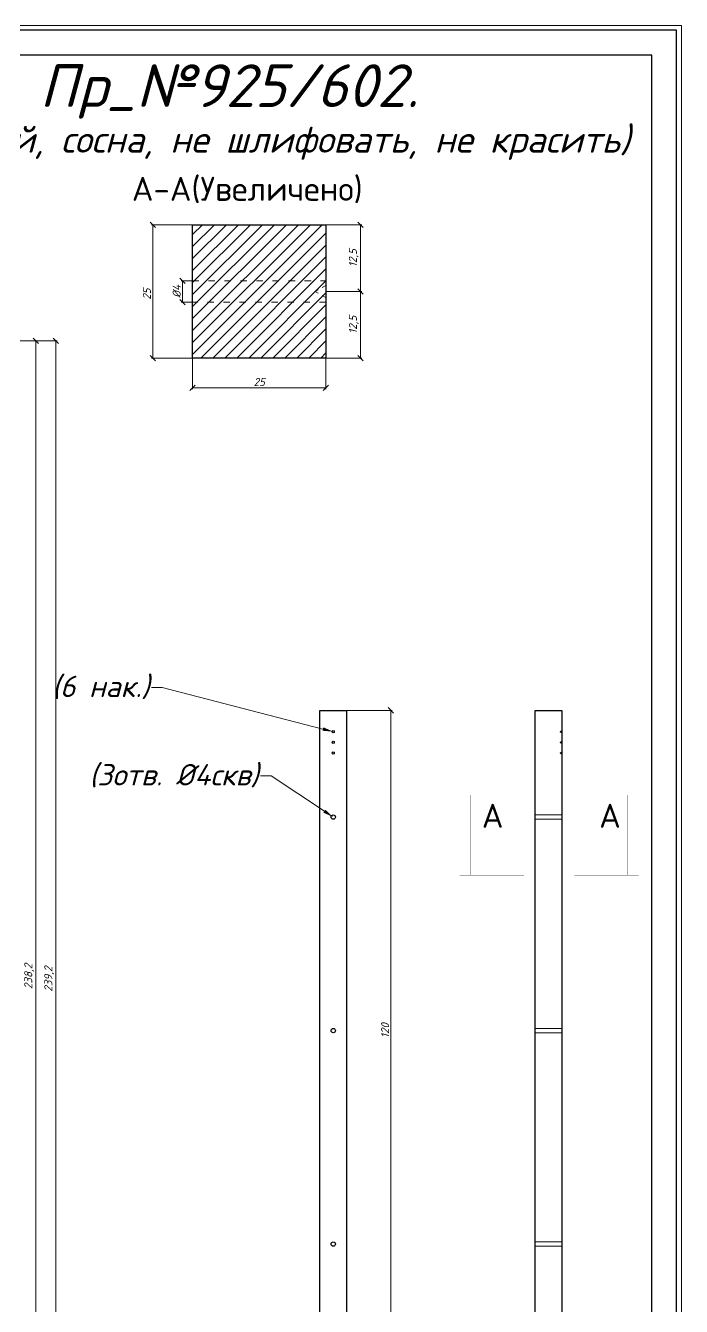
# Model space of a CAD drawing. Header units: millimetres. Extents: x 10841 to 11149, y -1678 to -1250.
# Drawn here: x 11026.1 to 11148.9, y -1490.2 to -1250.2 of the extents above; entities that cross this region are included whole.
import ezdxf
from ezdxf import colors
from ezdxf.entities.mleader import LeaderData, LeaderLine
from ezdxf.math import Vec2, Vec3

# ---------------------------------------------------------------- set-up
doc = ezdxf.new("R2010")
doc.units = ezdxf.units.MM
doc.linetypes.add('ACAD_ISO02W100', pattern=[15, 12, -3])
doc.linetypes.add('ACAD_ISO03W100', pattern=[30, 12, -18])
doc.layers.get('0').update_dxf_attribs({"lineweight": 13})
for name, color, linetype, lineweight in [('МДФ', 252, 'Continuous', 30), ('служебный слой ЛИНИИ ПУНКТИРНЫЕ', 7, 'ACAD_ISO02W100', 13), ('служебный слой НАДПИСИ', 7, 'Continuous', 13), ('служебный слой РАЗМЕРЫ', 7, 'Continuous', 9), ('служебный слой ШТАМП', 7, 'Continuous', 30), ('служебный слой ШТРИХОВКА', 7, 'Continuous', 5)]:
    doc.layers.add(name, color=color, linetype=linetype, lineweight=lineweight)
doc.styles.add('ЕСКД', font='isocpeur.ttf', dxfattribs={"oblique": 15})
doc.styles.add('ЕСКД профили текст', font='isocpeur.ttf')
doc.dimstyles.new('ЕСКД', dxfattribs={"dimtxt": 3.5, "dimasz": 2.5, "dimexe": 0.25, "dimexo": 0, "dimgap": 0.35, "dimtad": 1, "dimdec": 1, "dimzin": 9, "dimtxsty": 'ЕСКД', "dimblk": 'OBLIQUE', "dimcen": 0, "dimclrd": 256, "dimclre": 256, "dimclrt": 256, "dimadec": 1, "dimazin": 0, "dimtfac": 1, "dimtdec": 1, "dimtmove": 0, "dimatfit": 3, "dimldrblk": 'DOTSMALL', "dimfxl": 1, "dimlwd": -1, "dimlwe": -1, "dimarcsym": 0})

# ---------------------------------------------------------------- blocks, each defined once
blk = doc.blocks.new('_OBLIQUE')
at = {"color": 0, "linetype": 'ByBlock'}
blk.add_line((-0.5, -0.5), (0.5, 0.5), dxfattribs=at)
blk = doc.blocks.new('*D45')
at = {"layer": 'Defpoints', "color": 0, "transparency": 16777216}
for p in [(10942.05, -1309.23), (10940.8, -1548.43), (11031.78, -1548.43)]:
    blk.add_point(p, dxfattribs=at)
at = {"layer": 'служебный слой РАЗМЕРЫ', "transparency": 16777216}
for p, q in [((10942.05, -1309.23), (11032.03, -1309.23)), ((11031.78, -1309.23), (11031.78, -1548.43)), ((10940.8, -1548.43), (11032.03, -1548.43))]:
    blk.add_line(p, q, dxfattribs=at)
for p, rotation in [((11031.78, -1309.23), 90), ((11031.78, -1548.43), 270)]:
    blk.add_blockref('_OBLIQUE', p, dxfattribs=dict(at, rotation=rotation))
at = {"layer": 'служебный слой РАЗМЕРЫ', "transparency": 16777216, "insert": (11030.53, -1428.83), "char_height": 1.5, "attachment_point": 5, "rotation": 90, "style": 'ЕСКД'}
blk.add_mtext('239,2', dxfattribs=at)
blk = doc.blocks.new('_DotSmall')
at = {"color": 0, "linetype": 'ByBlock', "lineweight": -3, "const_width": 0.5}
blk.add_lwpolyline([(-0.0625, 0, 1), (0.0625, 0, 1)], format="xyb", close=True, dxfattribs=at)
blk = doc.blocks.new('*D44')
at = {"layer": 'Defpoints', "color": 0, "transparency": 16777216}
for p in [(10942.05, -1309.23), (10940.8, -1547.43), (11028.03, -1547.43)]:
    blk.add_point(p, dxfattribs=at)
at = {"layer": 'служебный слой РАЗМЕРЫ', "transparency": 16777216}
for p, q in [((10942.05, -1309.23), (11028.28, -1309.23)), ((11028.03, -1309.23), (11028.03, -1547.43)), ((10940.8, -1547.43), (11028.28, -1547.43))]:
    blk.add_line(p, q, dxfattribs=at)
for p, rotation in [((11028.03, -1309.23), 90), ((11028.03, -1547.43), 270)]:
    blk.add_blockref('_OBLIQUE', p, dxfattribs=dict(at, rotation=rotation))
at = {"layer": 'служебный слой РАЗМЕРЫ', "transparency": 16777216, "insert": (11026.78, -1428.33), "char_height": 1.5, "attachment_point": 5, "rotation": 90, "style": 'ЕСКД'}
blk.add_mtext('238,2', dxfattribs=at)
blk = doc.blocks.new('*D9')
at = {"layer": 'Defpoints', "color": 0, "transparency": 16777216}
for p in [(11055.49, -1297.99), (11057.35, -1297.99), (11057.35, -1301.99)]:
    blk.add_point(p, dxfattribs=at)
at = {"layer": 'служебный слой РАЗМЕРЫ', "transparency": 16777216}
for p, q in [((11057.35, -1297.99), (11055.24, -1297.99)), ((11055.49, -1301.99), (11055.49, -1297.99)), ((11057.35, -1301.99), (11055.24, -1301.99))]:
    blk.add_line(p, q, dxfattribs=at)
for p, rotation in [((11055.49, -1297.99), 90), ((11055.49, -1301.99), 270)]:
    blk.add_blockref('_OBLIQUE', p, dxfattribs=dict(at, rotation=rotation))
at = {"layer": 'служебный слой РАЗМЕРЫ', "transparency": 16777216, "insert": (11054.39, -1299.99), "char_height": 1.5, "attachment_point": 5, "rotation": 90, "style": 'ЕСКД'}
blk.add_mtext('%%c4', dxfattribs=at)
blk = doc.blocks.new('*D8')
at = {"layer": 'Defpoints', "color": 0, "transparency": 16777216}
for p in [(11082.35, -1299.99), (11088.81, -1299.99), (11082.35, -1312.49)]:
    blk.add_point(p, dxfattribs=at)
at = {"layer": 'служебный слой РАЗМЕРЫ', "transparency": 16777216}
for p, q in [((11082.35, -1299.99), (11089.06, -1299.99)), ((11088.81, -1312.49), (11088.81, -1299.99)), ((11082.35, -1312.49), (11089.06, -1312.49))]:
    blk.add_line(p, q, dxfattribs=at)
for p, rotation in [((11088.81, -1299.99), 90), ((11088.81, -1312.49), 270)]:
    blk.add_blockref('_OBLIQUE', p, dxfattribs=dict(at, rotation=rotation))
at = {"layer": 'служебный слой РАЗМЕРЫ', "transparency": 16777216, "insert": (11087.56, -1306.24), "char_height": 1.5, "attachment_point": 5, "rotation": 90, "style": 'ЕСКД'}
blk.add_mtext('12,5', dxfattribs=at)
blk = doc.blocks.new('*D7')
at = {"layer": 'Defpoints', "color": 0, "transparency": 16777216}
for p in [(11082.35, -1287.49), (11082.35, -1299.99), (11088.81, -1299.99)]:
    blk.add_point(p, dxfattribs=at)
at = {"layer": 'служебный слой РАЗМЕРЫ', "transparency": 16777216}
for p, q in [((11082.35, -1287.49), (11089.06, -1287.49)), ((11088.81, -1287.49), (11088.81, -1299.99)), ((11082.35, -1299.99), (11089.06, -1299.99))]:
    blk.add_line(p, q, dxfattribs=at)
for p, rotation in [((11088.81, -1287.49), 90), ((11088.81, -1299.99), 270)]:
    blk.add_blockref('_OBLIQUE', p, dxfattribs=dict(at, rotation=rotation))
at = {"layer": 'служебный слой РАЗМЕРЫ', "transparency": 16777216, "insert": (11087.56, -1293.74), "char_height": 1.5, "attachment_point": 5, "rotation": 90, "style": 'ЕСКД'}
blk.add_mtext('12,5', dxfattribs=at)
blk = doc.blocks.new('*D6')
at = {"layer": 'Defpoints', "color": 0, "transparency": 16777216}
for p in [(11086.21, -1378.48), (11086.21, -1498.48), (11094.52, -1498.48)]:
    blk.add_point(p, dxfattribs=at)
at = {"layer": 'служебный слой РАЗМЕРЫ', "transparency": 16777216}
for p, q in [((11086.21, -1378.48), (11094.77, -1378.48)), ((11094.52, -1378.48), (11094.52, -1498.48)), ((11086.21, -1498.48), (11094.77, -1498.48))]:
    blk.add_line(p, q, dxfattribs=at)
for p, rotation in [((11094.52, -1378.48), 90), ((11094.52, -1498.48), 270)]:
    blk.add_blockref('_OBLIQUE', p, dxfattribs=dict(at, rotation=rotation))
at = {"layer": 'служебный слой РАЗМЕРЫ', "transparency": 16777216, "insert": (11093.42, -1438.48), "char_height": 1.5, "attachment_point": 5, "rotation": 90, "style": 'ЕСКД'}
blk.add_mtext('120', dxfattribs=at)
blk = doc.blocks.new('*D4')
at = {"layer": 'Defpoints', "color": 0, "transparency": 16777216}
for p in [(11057.35, -1287.49), (11049.91, -1312.49), (11057.35, -1312.49)]:
    blk.add_point(p, dxfattribs=at)
at = {"layer": 'служебный слой РАЗМЕРЫ', "transparency": 16777216}
for p, q in [((11057.35, -1287.49), (11049.66, -1287.49)), ((11049.91, -1287.49), (11049.91, -1312.49)), ((11057.35, -1312.49), (11049.66, -1312.49))]:
    blk.add_line(p, q, dxfattribs=at)
for p, rotation in [((11049.91, -1287.49), 90), ((11049.91, -1312.49), 270)]:
    blk.add_blockref('_OBLIQUE', p, dxfattribs=dict(at, rotation=rotation))
at = {"layer": 'служебный слой РАЗМЕРЫ', "transparency": 16777216, "insert": (11048.81, -1300.49), "char_height": 1.5, "attachment_point": 5, "rotation": 90, "style": 'ЕСКД'}
blk.add_mtext('25', dxfattribs=at)

msp = doc.modelspace()

# ---------------------------------------------------------------- hatches: boundary and pattern name
at = {"layer": 'служебный слой ШТРИХОВКА'}
h = msp.add_hatch(dxfattribs=at)
h.set_pattern_fill('ANSI31', color=256, scale=0.5, style=0)
h.set_pattern_definition([(45, (-3898.9788, -321.4447), (-1.12253202, 1.12253202), [])])
h.paths.add_polyline_path([(11082.35, -1287.49), (11057.35, -1287.49), (11057.35, -1297.49), (11082.35, -1297.49)])
h.paths.add_polyline_path([(11082.35, -1297.49), (11057.35, -1297.49), (11057.35, -1301.49), (11082.35, -1301.49)])
h.paths.add_polyline_path([(11082.35, -1301.49), (11057.35, -1301.49), (11057.35, -1312.49), (11061.35, -1312.49), (11078.35, -1312.49), (11078.35, -1312.49), (11082.35, -1312.49)])

# ---------------------------------------------------------------- linework, layer by layer
at = {"layer": 'МДФ'}
for points in [[(11061.35, -1312.49), (11057.35, -1312.49), (11057.35, -1287.49), (11082.35, -1287.49), (11082.35, -1312.49), (11078.35, -1312.49)], [(11081.21, -1378.48), (11086.21, -1378.48), (11086.21, -1498.48), (11081.21, -1498.48)], [(11121.52, -1378.48), (11126.52, -1378.48), (11126.52, -1498.48), (11121.52, -1498.48)]]:
    msp.add_lwpolyline(points, close=True, dxfattribs=at)
at = {"layer": 'МДФ', "linetype": 'ACAD_ISO02W100', "lineweight": 5}
for points in [[(11121.52, -1398.88), (11121.52, -1398.08), (11126.52, -1398.08), (11126.52, -1398.88)], [(11121.52, -1438.88), (11121.52, -1438.08), (11126.52, -1438.08), (11126.52, -1438.88)], [(11121.52, -1478.88), (11121.52, -1478.08), (11126.52, -1478.08), (11126.52, -1478.88)]]:
    msp.add_lwpolyline(points, close=True, dxfattribs=at)
at = {"layer": 'МДФ'}
for centre, radius in [((11083.71, -1382.48), 0.2), ((11083.71, -1384.48), 0.2), ((11083.71, -1386.48), 0.2), ((11083.71, -1398.48), 0.4), ((11083.71, -1438.48), 0.4), ((11083.71, -1478.48), 0.4)]:
    msp.add_circle(centre, radius, dxfattribs=at)
at = {"layer": 'служебный слой ЛИНИИ ПУНКТИРНЫЕ', "linetype": 'ACAD_ISO03W100', "ltscale": 0.05}
for p, q in [((11080.35, -1299.99), (11082.35, -1298.84)), ((11080.35, -1299.99), (11082.35, -1301.15)), ((11126.17, -1382.48), (11126.52, -1382.28)), ((11126.17, -1382.48), (11126.52, -1382.68)), ((11126.17, -1384.48), (11126.52, -1384.28)), ((11126.17, -1384.48), (11126.52, -1384.68)), ((11126.17, -1386.48), (11126.52, -1386.28)), ((11126.17, -1386.48), (11126.52, -1386.68))]:
    msp.add_line(p, q, dxfattribs=at)
at = {"layer": 'служебный слой ЛИНИИ ПУНКТИРНЫЕ', "linetype": 'ACAD_ISO03W100', "ltscale": 0.1}
msp.add_lwpolyline([(11057.35, -1301.99), (11057.35, -1297.99), (11082.35, -1297.99), (11082.35, -1301.99)], close=True, dxfattribs=at)
at = {"layer": 'служебный слой НАДПИСИ'}
for points in [[(11119.41, -1409.36, 0.1, 0.1, 0), (11107.41, -1409.36, 0.1, 0.1, 0), (11109.41, -1409.36, 0, 2, 0), (11109.41, -1404.36, 0.1, 0.1, 0), (11109.41, -1394.36, 0.1, 0.1, 0)], [(11128.87, -1409.36, 0.1, 0.1, 0), (11140.87, -1409.36, 0.1, 0.1, 0), (11138.87, -1409.36, 0, 2, 0), (11138.87, -1404.36, 0.1, 0.1, 0), (11138.87, -1394.36, 0.1, 0.1, 0)]]:
    msp.add_lwpolyline(points, format="xyseb", dxfattribs=at)
at = {"layer": 'служебный слой ШТАМП', "color": 6, "lineweight": 5, "ltscale": 100}
msp.add_lwpolyline([(11148.89, -1250.19), (10841.11, -1250.19), (10841.11, -1678.08), (11148.89, -1678.08)], close=True, dxfattribs=at)
at = {"layer": 'служебный слой ШТАМП', "ltscale": 100}
for points in [[(11148.01, -1251.07), (10841.99, -1251.07), (10841.99, -1677.2), (11148.01, -1677.2)], [(11143.37, -1255.72), (10846.63, -1255.72), (10846.63, -1672.55), (11143.37, -1672.55)]]:
    msp.add_lwpolyline(points, close=True, dxfattribs=at)

# ---------------------------------------------------------------- texts
at = {"layer": 'служебный слой НАДПИСИ', "style": 'ЕСКД', "oblique": 15}
for s, height, p in [('Пр_№925/602.', 8, (11028.72, -1265.44)), ('(внутренний, сосна, не шлифовать, не красить)', 5, (10988.77, -1274))]:
    msp.add_text(s, height=height, dxfattribs=at).set_placement(p)
at = {"layer": 'служебный слой НАДПИСИ', "char_height": 4.5, "width": 312.2763, "attachment_point": 1, "style": 'ЕСКД профили текст'}
for s, insert in [('А-А(Увеличено)', (11046, -1278.52)), ('А', (11111.53, -1395.98)), ('А', (11133.5, -1395.98))]:
    msp.add_mtext(s, dxfattribs=dict(at, insert=insert))

# ---------------------------------------------------------------- dimensions: what is measured, and where the dimension line sits
at = {"layer": 'служебный слой РАЗМЕРЫ'}
dim = msp.add_linear_dim(base=(11049.91, -1312.49), p1=(11057.35, -1287.49), p2=(11057.35, -1312.49), angle=90, dimstyle='ЕСКД', override={"dimtxt": 1.5, "dimasz": 1}, dxfattribs=at)
dim.commit()
dim.dimension.update_dxf_attribs({"geometry": '*D4', "text_midpoint": (11049.91, -1300.49), "dimtype": 128})
for base, p1, p2, angle, picture, middle in [((11088.81, -1299.99), (11082.35, -1287.49), (11082.35, -1299.99), 90, '*D7', (11087.56, -1293.74)), ((11088.81, -1299.99), (11082.35, -1312.49), (11082.35, -1299.99), 270, '*D8', (11087.56, -1306.24)), ((11031.78, -1548.43), (10942.05, -1309.23), (10940.8, -1548.43), 90, '*D45', (11030.53, -1428.83)), ((11028.03, -1547.43), (10942.05, -1309.23), (10940.8, -1547.43), 90, '*D44', (11026.78, -1428.33)), ((11094.52, -1498.48), (11086.21, -1378.48), (11086.21, -1498.48), 90, '*D6', (11093.42, -1438.48))]:
    dim = msp.add_linear_dim(base=base, p1=p1, p2=p2, angle=angle, dimstyle='ЕСКД', override={"dimtxt": 1.5, "dimasz": 1}, dxfattribs=at)
    dim.commit()
    dim.dimension.update_dxf_attribs({"geometry": picture, "text_midpoint": middle})
dim = msp.add_linear_dim(base=(11055.49, -1297.99), p1=(11057.35, -1301.99), p2=(11057.35, -1297.99), angle=90, text='%%c<>', dimstyle='ЕСКД', override={"dimtxt": 1.5, "dimasz": 1}, dxfattribs=at)
dim.commit()
dim.dimension.update_dxf_attribs({"geometry": '*D9', "text_midpoint": (11054.39, -1299.99)})
msp.add_linear_dim(base=(11082.35, -1318.06), p1=(11057.35, -1312.49), p2=(11082.35, -1312.49), dimstyle='ЕСКД', override={"dimtxt": 1.5, "dimasz": 1}, dxfattribs=at).render()

# ---------------------------------------------------------------- leaders
at = {"layer": 'служебный слой НАДПИСИ'}
ml = msp.add_multileader_mtext('Standard', dxfattribs=at)
ml.set_content('(6 нак.)', color=256, style='ЕСКД')
ml.set_leader_properties(color=256, linetype='ByLayer', lineweight=-1)
ml.build(insert=Vec2(0, 0))
ml.multileader.update_dxf_attribs({"dogleg_length": 2, "arrow_head_size": 2})
ctx = ml.context
ctx.base_point, ctx.arrow_head_size, ctx.landing_gap_size, ctx.plane_origin = Vec3(11028.14, -1374.19), 2, 0.35, Vec3(11068.03, -1399.07)
ctx.text_align_type = 2
notes = []
notes.append((ctx, [(0, (1, 1, 0), (11051.65, -1374.19), (-1, 0), 2, [(0, [(11083.71, -1382.48)], 0, [])])]))
ctx.mtext.insert, ctx.mtext.width, ctx.mtext.alignment, ctx.mtext.flow_direction = Vec3(11049.3, -1371.99), 42.2743, 3, 5
ml = msp.add_multileader_mtext('Standard', dxfattribs=at)
ml.set_content('(3отв. %%C4скв)', color=256, style='ЕСКД')
ml.set_leader_properties(color=256, linetype='ByLayer', lineweight=-1)
ml.build(insert=Vec2(0, 0))
ml.multileader.update_dxf_attribs({"dogleg_length": 2, "arrow_head_size": 2})
ctx = ml.context
ctx.base_point, ctx.arrow_head_size, ctx.landing_gap_size, ctx.plane_origin = Vec3(11030.89, -1390.75), 2, 0.35, Vec3(11052, -1404.14)
ctx.text_align_type = 2
notes.append((ctx, [(0, (1, 1, 0), (11072.07, -1390.75), (-1, 0), 2, [(0, [(11083.71, -1398.48)], 0, [])])]))
ctx.mtext.insert, ctx.mtext.width, ctx.mtext.alignment, ctx.mtext.flow_direction = Vec3(11069.72, -1388.55), 42.2743, 3, 5
for ctx, leaders in notes:
    for number, flags, end, landing, length, lines in leaders:
        leader = LeaderData()
        leader.index, (leader.has_last_leader_line, leader.has_dogleg_vector, leader.attachment_direction) = number, flags
        leader.last_leader_point, leader.dogleg_vector, leader.dogleg_length = Vec3(end), Vec3(landing), length
        for number, points, colour, breaks in lines:
            line = LeaderLine()
            line.index, line.vertices, line.color, line.breaks = number, Vec3.list(points), colors.encode_raw_color(colour), breaks
            leader.lines.append(line)
        ctx.leaders.append(leader)

doc.saveas('drawing.dxf')
